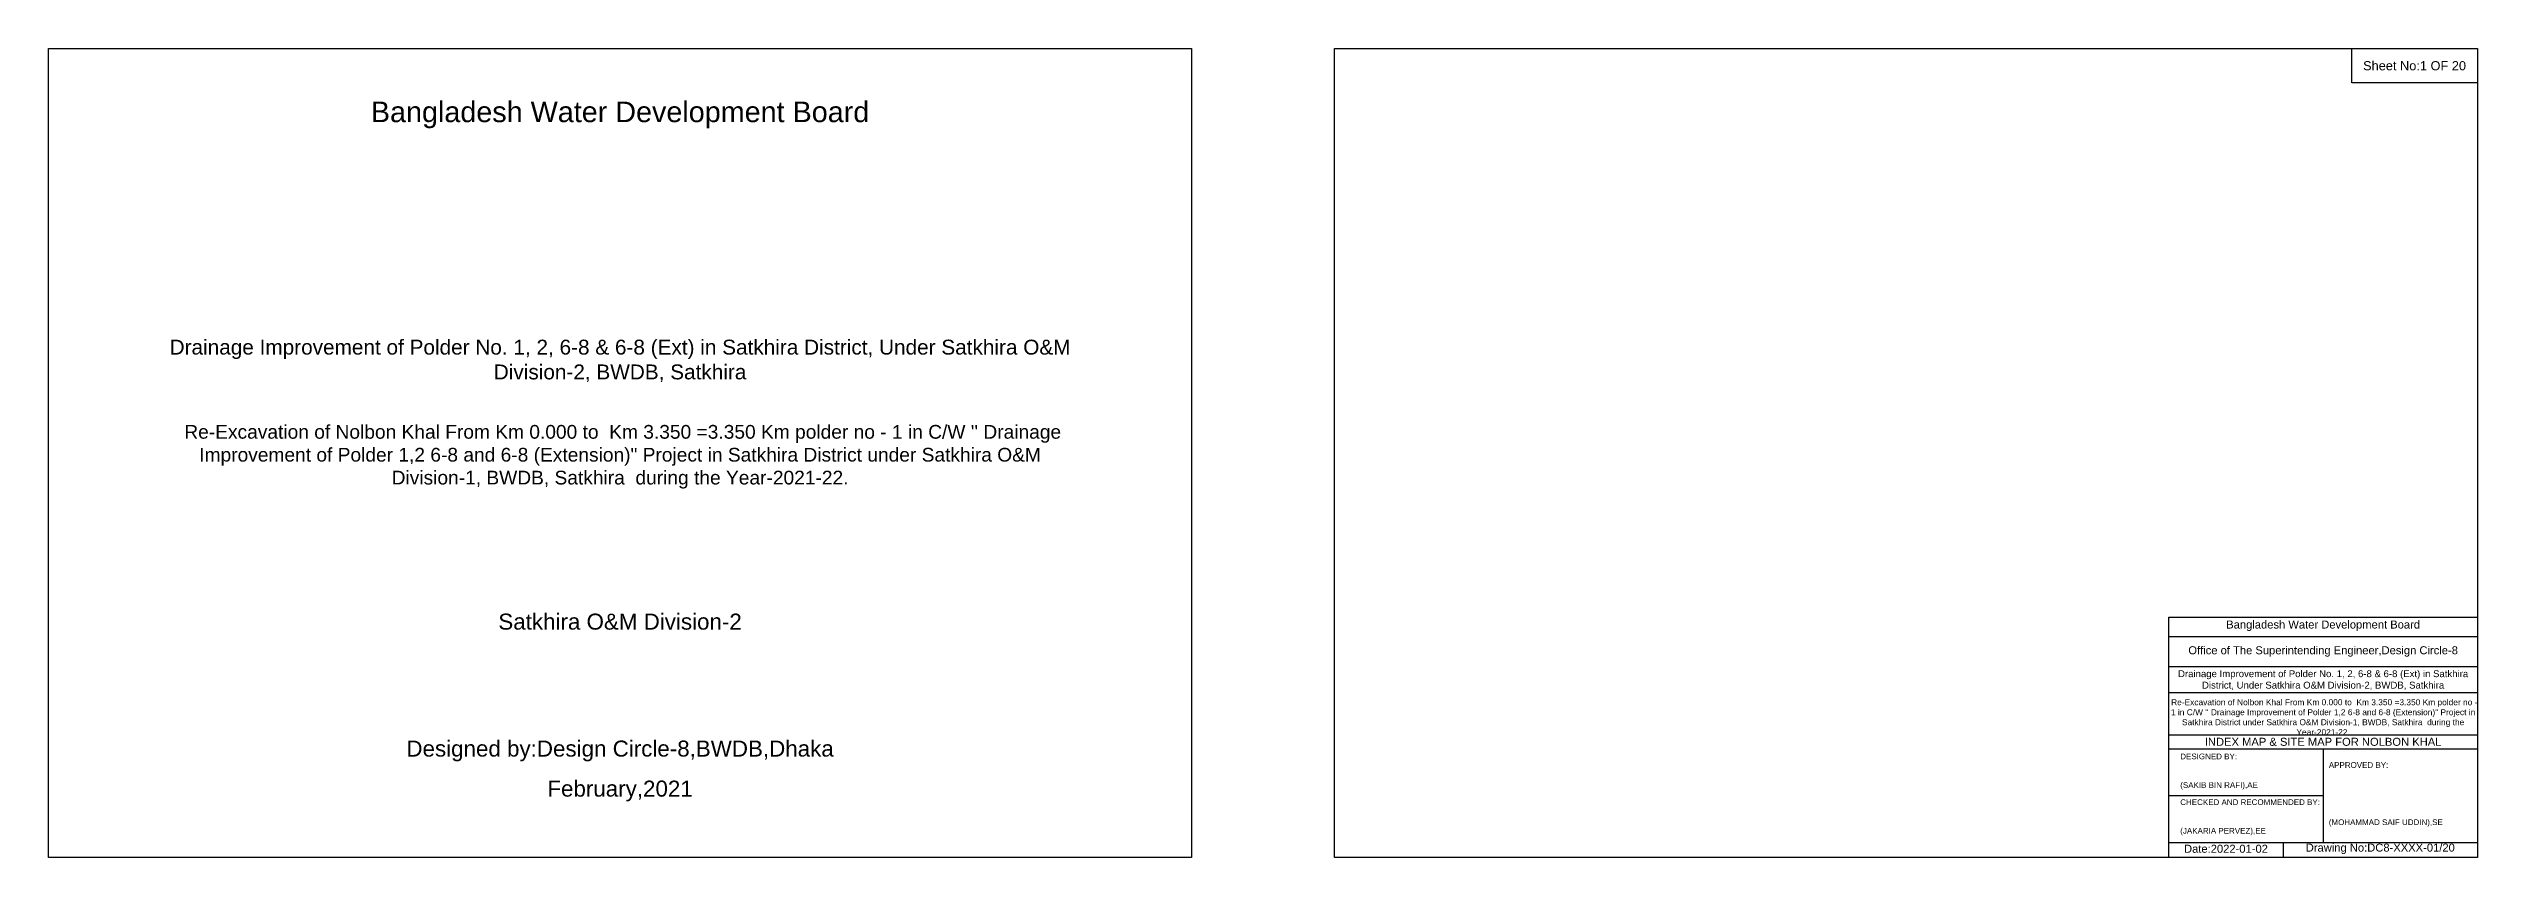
# Model space of a CAD drawing. Header units: inches. Extents: x 91000 to 298000, y -5656 to 0.
# Drawn here: x 91000 to 108000, y -5656 to 0 of the extents above; entities that cross this region are included whole.
import ezdxf

# ---------------------------------------------------------------- set-up
doc = ezdxf.new("R2010")
doc.units = ezdxf.units.IN
doc.header["$LTSCALE"] = 7
doc.header["$MEASUREMENT"] = 0
doc.styles.get("Standard").update_dxf_attribs({"font": 'arial.ttf'})

msp = doc.modelspace()

# ---------------------------------------------------------------- linework, layer by layer
for points in [[(91000, 0), (99000, 0), (99000, -5656), (91000, -5656)], [(100000, 0), (108000, 0), (108000, -5656), (100000, -5656)], [(107120, 0), (108000, 0), (108000, -240), (107120, -240)]]:
    msp.add_lwpolyline(points, close=True)
for points in [[(105840, -5656), (105840, -3976), (108000, -3976)], [(105840, -4112), (108000, -4112)], [(105840, -4320), (108000, -4320)], [(105840, -4504), (108000, -4504)], [(105840, -4800), (108000, -4800)], [(105840, -4896), (108000, -4896)], [(106920, -4896), (106920, -5552)], [(105840, -5224), (106920, -5224)], [(105840, -5552), (108000, -5552)], [(106640, -5552), (106640, -5656)]]:
    msp.add_lwpolyline(points)

# ---------------------------------------------------------------- texts
at = {"attachment_point": 5}
for s, insert, char_height in [('Sheet No:1 OF 20', (107560, -120), 64), ('Bangladesh Water Development Board', (95000, -464), 144), ('Bangladesh Water Development Board', (106920, -4036), 56), ('Office of The Superintending Engineer,Design Circle-8', (106920, -4216), 56), ('Designed by:Design Circle-8,BWDB,Dhaka', (95000, -4912), 112), ('February,2021', (95000, -5192), 112)]:
    msp.add_mtext(s, dxfattribs=dict(at, insert=insert, char_height=char_height))
for s, insert, char_height, width, attachment_point in [('Drainage Improvement of Polder No. 1, 2, 6-8 & 6-8 (Ext) in Satkhira District, Under Satkhira O&M Division-2, BWDB, Satkhira', (95000, -2184), 104, 6400, 5), (' Re-Excavation of Nolbon Khal From Km 0.000 to  Km 3.350 =3.350 Km polder no - 1 in C/W \'\' Drainage Improvement of Polder 1,2 6-8 and 6-8 (Extension)" Project in Satkhira District under Satkhira O&M Division-1, BWDB, Satkhira  during the Year-2021-22. ', (95000, -2632), 96, 6400, 2), ('Satkhira O&M Division-2', (95000, -4008), 112, 6400, 5), ('Drainage Improvement of Polder No. 1, 2, 6-8 & 6-8 (Ext) in Satkhira District, Under Satkhira O&M Division-2, BWDB, Satkhira', (106920, -4416), 48, 2240, 5), (' Re-Excavation of Nolbon Khal From Km 0.000 to  Km 3.350 =3.350 Km polder no - 1 in C/W \'\' Drainage Improvement of Polder 1,2 6-8 and 6-8 (Extension)" Project in Satkhira District under Satkhira O&M Division-1, BWDB, Satkhira  during the Year-2021-22. ', (106920, -4676), 41.868, 2160, 5), ('DESIGNED BY:^J^J^J(SAKIB BIN RAFI),AE', (105920, -5056), 40, 1120, 4), ('INDEX MAP & SITE MAP FOR NOLBON KHAL', (106920, -4848), 56, 2240, 5), ('APPROVED BY:^J^J^J^J^J^J(MOHAMMAD SAIF UDDIN),SE', (106960, -5216), 40, 1120, 4), ('CHECKED AND RECOMMENDED BY:^J^J^J(JAKARIA PERVEZ),EE', (105920, -5376), 40, 1120, 4), ('Date:2022-01-02', (106240, -5596), 56, 1120, 5), ('Drawing No:DC8-XXXX-01/20', (107320, -5596), 56, 1760, 5)]:
    msp.add_mtext(s, dxfattribs=dict(insert=insert, char_height=char_height, width=width, attachment_point=attachment_point))

doc.saveas('drawing.dxf')
